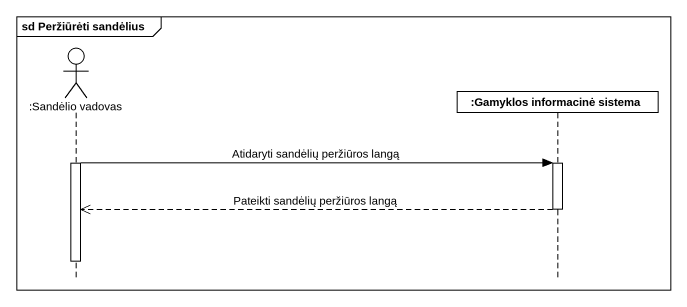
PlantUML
@startuml
mainframe sd Peržiūrėti sandėlius
hide footbox
actor ":Sandėlio vadovas" as Sandėlio_vadovas
participant ":Gamyklos informacinė sistema" as Gamyklos_informacinė_sistema

activate Sandėlio_vadovas
Sandėlio_vadovas -> Gamyklos_informacinė_sistema : Atidaryti sandėlių peržiūros langą
activate Gamyklos_informacinė_sistema
Gamyklos_informacinė_sistema -->> Sandėlio_vadovas : Pateikti sandėlių peržiūros langą
deactivate Gamyklos_informacinė_sistema
deactivate Sandėlio_vadovas
@enduml
